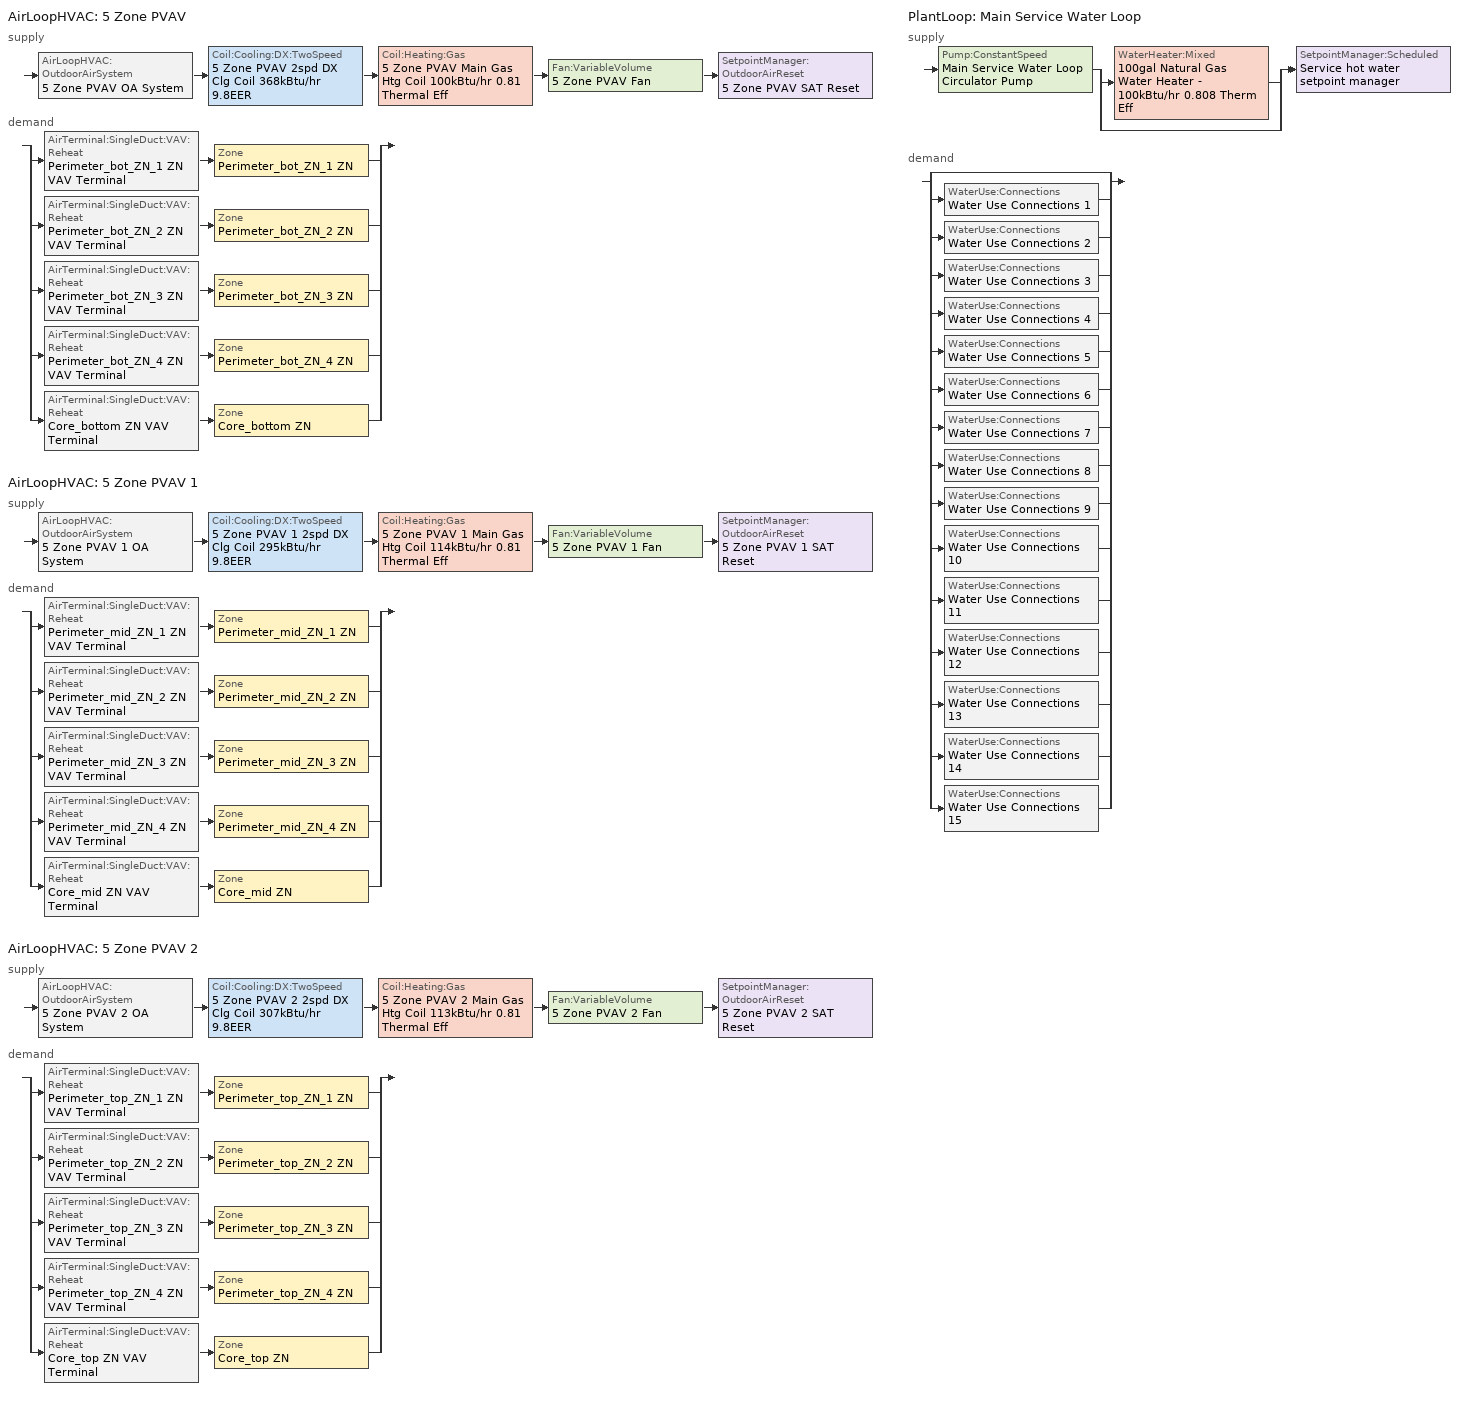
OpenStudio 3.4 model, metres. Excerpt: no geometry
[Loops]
AirLoopHVAC '5 Zone PVAV'
 supply: AirLoopHVAC:OutdoorAirSystem '5 Zone PVAV OA System' > Coil:Cooling:DX:TwoSpeed '5 Zone PVAV 2spd DX Clg Coil 368kBtu/hr 9.8EER' > Coil:Heating:Gas '5 Zone PVAV Main Gas Htg Coil 100kBtu/hr 0.81 Thermal Eff' > Fan:VariableVolume '5 Zone PVAV Fan' > SetpointManager:OutdoorAirReset '5 Zone PVAV SAT Reset'
 demand: split
  | AirTerminal:SingleDuct:VAV:Reheat 'Perimeter_bot_ZN_1 ZN VAV Terminal' > Zone 'Perimeter_bot_ZN_1 ZN'
  | AirTerminal:SingleDuct:VAV:Reheat 'Perimeter_bot_ZN_2 ZN VAV Terminal' > Zone 'Perimeter_bot_ZN_2 ZN'
  | AirTerminal:SingleDuct:VAV:Reheat 'Perimeter_bot_ZN_3 ZN VAV Terminal' > Zone 'Perimeter_bot_ZN_3 ZN'
  | AirTerminal:SingleDuct:VAV:Reheat 'Perimeter_bot_ZN_4 ZN VAV Terminal' > Zone 'Perimeter_bot_ZN_4 ZN'
  | AirTerminal:SingleDuct:VAV:Reheat 'Core_bottom ZN VAV Terminal' > Zone 'Core_bottom ZN'
AirLoopHVAC '5 Zone PVAV 1'
 supply: AirLoopHVAC:OutdoorAirSystem '5 Zone PVAV 1 OA System' > Coil:Cooling:DX:TwoSpeed '5 Zone PVAV 1 2spd DX Clg Coil 295kBtu/hr 9.8EER' > Coil:Heating:Gas '5 Zone PVAV 1 Main Gas Htg Coil 114kBtu/hr 0.81 Thermal Eff' > Fan:VariableVolume '5 Zone PVAV 1 Fan' > SetpointManager:OutdoorAirReset '5 Zone PVAV 1 SAT Reset'
 demand: split
  | AirTerminal:SingleDuct:VAV:Reheat 'Perimeter_mid_ZN_1 ZN VAV Terminal' > Zone 'Perimeter_mid_ZN_1 ZN'
  | AirTerminal:SingleDuct:VAV:Reheat 'Perimeter_mid_ZN_2 ZN VAV Terminal' > Zone 'Perimeter_mid_ZN_2 ZN'
  | AirTerminal:SingleDuct:VAV:Reheat 'Perimeter_mid_ZN_3 ZN VAV Terminal' > Zone 'Perimeter_mid_ZN_3 ZN'
  | AirTerminal:SingleDuct:VAV:Reheat 'Perimeter_mid_ZN_4 ZN VAV Terminal' > Zone 'Perimeter_mid_ZN_4 ZN'
  | AirTerminal:SingleDuct:VAV:Reheat 'Core_mid ZN VAV Terminal' > Zone 'Core_mid ZN'
AirLoopHVAC '5 Zone PVAV 2'
 supply: AirLoopHVAC:OutdoorAirSystem '5 Zone PVAV 2 OA System' > Coil:Cooling:DX:TwoSpeed '5 Zone PVAV 2 2spd DX Clg Coil 307kBtu/hr 9.8EER' > Coil:Heating:Gas '5 Zone PVAV 2 Main Gas Htg Coil 113kBtu/hr 0.81 Thermal Eff' > Fan:VariableVolume '5 Zone PVAV 2 Fan' > SetpointManager:OutdoorAirReset '5 Zone PVAV 2 SAT Reset'
 demand: split
  | AirTerminal:SingleDuct:VAV:Reheat 'Perimeter_top_ZN_1 ZN VAV Terminal' > Zone 'Perimeter_top_ZN_1 ZN'
  | AirTerminal:SingleDuct:VAV:Reheat 'Perimeter_top_ZN_2 ZN VAV Terminal' > Zone 'Perimeter_top_ZN_2 ZN'
  | AirTerminal:SingleDuct:VAV:Reheat 'Perimeter_top_ZN_3 ZN VAV Terminal' > Zone 'Perimeter_top_ZN_3 ZN'
  | AirTerminal:SingleDuct:VAV:Reheat 'Perimeter_top_ZN_4 ZN VAV Terminal' > Zone 'Perimeter_top_ZN_4 ZN'
  | AirTerminal:SingleDuct:VAV:Reheat 'Core_top ZN VAV Terminal' > Zone 'Core_top ZN'
PlantLoop 'Main Service Water Loop'
 supply: Pump:ConstantSpeed 'Main Service Water Loop Circulator Pump' > split
  | WaterHeater:Mixed '100gal Natural Gas Water Heater - 100kBtu/hr 0.808 Therm Eff'
  | bypass
  join > SetpointManager:Scheduled 'Service hot water setpoint manager'
 demand: split
  | bypass
  | WaterUse:Connections 'Water Use Connections 1'
  | WaterUse:Connections 'Water Use Connections 2'
  | WaterUse:Connections 'Water Use Connections 3'
  | WaterUse:Connections 'Water Use Connections 4'
  | WaterUse:Connections 'Water Use Connections 5'
  | WaterUse:Connections 'Water Use Connections 6'
  | WaterUse:Connections 'Water Use Connections 7'
  | WaterUse:Connections 'Water Use Connections 8'
  | WaterUse:Connections 'Water Use Connections 9'
  | WaterUse:Connections 'Water Use Connections 10'
  | WaterUse:Connections 'Water Use Connections 11'
  | WaterUse:Connections 'Water Use Connections 12'
  | WaterUse:Connections 'Water Use Connections 13'
  | WaterUse:Connections 'Water Use Connections 14'
  | WaterUse:Connections 'Water Use Connections 15'
[SpaceType]
Office WholeBuilding - Md Office: Default Schedule Set=Office WholeBuilding - Md Office Schedule Set; Design Specification Outdoor Air Object=Office WholeBuilding - Md Office Ventilation; Standards Building Type=Office; Standards Space Type=Office
[People:Definition]
Office WholeBuilding - Md Office People Definition: Number of People Calculation Method=People/Area; People per Space Floor Area {person/m2}=0.0538196; Fraction Radiant=0.3
[People]
Office WholeBuilding - Md Office People: People Definition=Office WholeBuilding - Md Office People Definition; Space or SpaceType=Office WholeBuilding - Md Office; Work Efficiency Schedule=Work Efficiency Schedule; Clothing Insulation Schedule=Clothing Schedule; Air Velocity Schedule=Air Velocity Schedule; Multiplier=1
[Lights:Definition]
Office WholeBuilding - Md Office Lights Definition: Design Level Calculation Method=Watts/Area; Watts per Space Floor Area {W/m2}=6.8889; Fraction Radiant=0.7; Fraction Visible=0.2; Return Air Fraction=0
[Lights]
Office WholeBuilding - Md Office Lights: Lights Definition=Office WholeBuilding - Md Office Lights Definition; Space or SpaceType=Office WholeBuilding - Md Office; Fraction Replaceable=1
[ElectricEquipment:Definition]
Office WholeBuilding - Md Office Elec Equip Definition: Design Level Calculation Method=Watts/Area; Watts per Space Floor Area {W/m2}=8.07293; Fraction Latent=0; Fraction Radiant=0.5; Fraction Lost=0
[ElectricEquipment]
Office WholeBuilding - Md Office Elec Equip: Electric Equipment Definition=Office WholeBuilding - Md Office Elec Equip Definition; Space or SpaceType=Office WholeBuilding - Md Office
[DesignSpecification:OutdoorAir]
Office WholeBuilding - Md Office Ventilation: Outdoor Air Method=Sum; Outdoor Air Flow per Floor Area {m3/s-m2}=0.0004318
[DefaultScheduleSet]
Office WholeBuilding - Md Office Schedule Set: Number of People Schedule=OfficeMedium BLDG_OCC_SCH; People Activity Level Schedule=OfficeMedium ACTIVITY_SCH; Lighting Schedule=OfficeMedium BLDG_LIGHT_SCH_2013; Electric Equipment Schedule=OfficeMedium BLDG_EQUIP_SCH_2013; Infiltration Schedule=OfficeMedium INFIL_SCH_PNNL
[Sizing:Zone] Zone Cooling Design Supply Air Temperature Input Method=SupplyAirTemperature; Zone Cooling Design Supply Air Temperature {C}=12.7778; Zone Cooling Design Supply Air Temperature Difference {deltaC}=11.11; Zone Heating Design Supply Air Temperature Input Method=SupplyAirTemperature; Zone Heating Design Supply Air Temperature {C}=50; Zone Heating Design Supply Air Temperature Difference {deltaC}=11.11; Zone Cooling Design Supply Air Humidity Ratio {kg-H2O/kg-air}=0.0085; Zone Heating Design Supply Air Humidity Ratio {kg-H2O/kg-air}=0.008; Cooling Design Air Flow Method=DesignDay; Heating Design Air Flow Method=DesignDay; Account for Dedicated Outdoor Air System=No; Dedicated Outdoor Air System Control Strategy=NeutralSupplyAir; Dedicated Outdoor Air Low Setpoint Temperature for Design {C}=autosize; Dedicated Outdoor Air High Setpoint Temperature for Design {C}=autosize; Design Minimum Zone Ventilation Efficiency=0.6
Core_bottom ZN; Core_mid ZN; Core_top ZN; Perimeter_bot_ZN_1 ZN; Perimeter_bot_ZN_2 ZN; Perimeter_bot_ZN_3 ZN; Perimeter_bot_ZN_4 ZN; Perimeter_mid_ZN_1 ZN; Perimeter_mid_ZN_2 ZN; Perimeter_mid_ZN_3 ZN; Perimeter_mid_ZN_4 ZN; Perimeter_top_ZN_1 ZN; Perimeter_top_ZN_2 ZN; Perimeter_top_ZN_3 ZN; Perimeter_top_ZN_4 ZN
[Zone equipment]
Core_bottom ZN: Core_bottom ZN VAV Terminal
Core_mid ZN: Core_mid ZN VAV Terminal
Core_top ZN: Core_top ZN VAV Terminal
Perimeter_bot_ZN_1 ZN: Perimeter_bot_ZN_1 ZN VAV Terminal
Perimeter_bot_ZN_2 ZN: Perimeter_bot_ZN_2 ZN VAV Terminal
Perimeter_bot_ZN_3 ZN: Perimeter_bot_ZN_3 ZN VAV Terminal
Perimeter_bot_ZN_4 ZN: Perimeter_bot_ZN_4 ZN VAV Terminal
Perimeter_mid_ZN_1 ZN: Perimeter_mid_ZN_1 ZN VAV Terminal
Perimeter_mid_ZN_2 ZN: Perimeter_mid_ZN_2 ZN VAV Terminal
Perimeter_mid_ZN_3 ZN: Perimeter_mid_ZN_3 ZN VAV Terminal
Perimeter_mid_ZN_4 ZN: Perimeter_mid_ZN_4 ZN VAV Terminal
Perimeter_top_ZN_1 ZN: Perimeter_top_ZN_1 ZN VAV Terminal
Perimeter_top_ZN_2 ZN: Perimeter_top_ZN_2 ZN VAV Terminal
Perimeter_top_ZN_3 ZN: Perimeter_top_ZN_3 ZN VAV Terminal
Perimeter_top_ZN_4 ZN: Perimeter_top_ZN_4 ZN VAV Terminal
[AirLoopHVAC] Availability Schedule=OfficeMedium HVACOperationSchd; Design Supply Air Flow Rate {m3/s}=autosize; Design Return Air Flow Fraction of Supply Air Flow=1
5 Zone PVAV; 5 Zone PVAV 1; 5 Zone PVAV 2
[Sizing:System] Type of Load to Size On=Sensible; Design Outdoor Air Flow Rate {m3/s}=Autosize; Central Heating Maximum System Air Flow Ratio=0.3; Preheat Design Temperature {C}=7.22222; Preheat Design Humidity Ratio {kg-H2O/kg-Air}=0.008; Precool Design Temperature {C}=12.7778; Precool Design Humidity Ratio {kg-H2O/kg-Air}=0.008; Central Cooling Design Supply Air Temperature {C}=12.7778; Central Heating Design Supply Air Temperature {C}=12.7778; Sizing Option=Coincident; 100% Outdoor Air in Cooling=No; 100% Outdoor Air in Heating=No; Central Cooling Design Supply Air Humidity Ratio {kg-H2O/kg-Air}=0.0085; Central Heating Design Supply Air Humidity Ratio {kg-H2O/kg-Air}=0.008; Cooling Design Air Flow Method=DesignDay; Heating Design Air Flow Method=DesignDay; System Outdoor Air Method=ZoneSum; Zone Maximum Outdoor Air Fraction=1; Cooling Supply Air Flow Rate Per Floor Area {m3/s-m2}=0.00996765; Cooling Fraction of Autosized Cooling Supply Air Flow Rate=1; Cooling Supply Air Flow Rate Per Unit Cooling Capacity {m3/s-W}=3.94755e-05; Heating Supply Air Flow Rate Per Floor Area {m3/s-m2}=0.00996765; Heating Fraction of Autosized Heating Supply Air Flow Rate=1; Heating Fraction of Autosized Cooling Supply Air Flow Rate=1; Heating Supply Air Flow Rate Per Unit Heating Capacity {m3/s-W}=3.15882e-05; Cooling Design Capacity Method=CoolingDesignCapacity; Cooling Design Capacity {W}=autosize; Cooling Design Capacity Per Floor Area {W/m2}=234.7; Fraction of Autosized Cooling Design Capacity=1; Heating Design Capacity Method=HeatingDesignCapacity; Heating Design Capacity {W}=autosize; Heating Design Capacity Per Floor Area {W/m2}=157; Fraction of Autosized Heating Design Capacity=1; Central Cooling Capacity Control Method=OnOff; Occupant Diversity=autosize
5 Zone PVAV; 5 Zone PVAV 1; 5 Zone PVAV 2
[Fan:VariableVolume] Availability Schedule=Always On Discrete; Pressure Rise {Pa}=1389.92; Maximum Flow Rate {m3/s}=Autosize; Fan Power Minimum Flow Rate Input Method=Fraction; Fan Power Minimum Flow Fraction=0.25; Fan Power Minimum Air Flow Rate {m3/s}=0; Motor In Airstream Fraction=1; Fan Power Coefficient 1=0.04076; Fan Power Coefficient 2=0.0881; Fan Power Coefficient 3=-0.0729; Fan Power Coefficient 4=0.9437; Fan Power Coefficient 5=0
Name | Fan Total Efficiency | Motor Efficiency
5 Zone PVAV Fan | 0.6045 | 0.93
5 Zone PVAV 1 Fan; 5 Zone PVAV 2 Fan | 0.6006 | 0.924
[Coil:Heating:Gas] Availability Schedule=Always On Discrete; Gas Burner Efficiency=0.81; Nominal Capacity {W}=AutoSize; Parasitic Electric Load {W}=0; Parasitic Gas Load {W}=0
5 Zone PVAV Main Gas Htg Coil 100kBtu/hr 0.81 Thermal Eff; 5 Zone PVAV 1 Main Gas Htg Coil 114kBtu/hr 0.81 Thermal Eff; 5 Zone PVAV 2 Main Gas Htg Coil 113kBtu/hr 0.81 Thermal Eff
[Coil:Cooling:DX:TwoSpeed] Availability Schedule=Always On Discrete; Rated High Speed Total Cooling Capacity {W}=Autosize; Rated High Speed Sensible Heat Ratio=Autosize; Rated High Speed COP {W/W}=3.39929; Rated High Speed Air Flow Rate {m3/s}=Autosize; Unit Internal Static Air Pressure {Pa}=773.3; Total Cooling Capacity Function of Temperature Curve=PSZ-AC_Unitary_PackagecoolCapFT; Total Cooling Capacity Function of Flow Fraction Curve=PSZ-AC_Unitary_PackagecoolFFF; Energy Input Ratio Function of Temperature Curve=PSZ-AC DX Unitary Package EIRFT; Energy Input Ratio Function of Flow Fraction Curve=PSZ-AC_Unitary_PackagecoolEIRFFF; Part Load Fraction Correlation Curve=PSZ-AC_Unitary_PackagecoolPLR; Rated Low Speed Total Cooling Capacity {W}=Autosize; Rated Low Speed Sensible Heat Ratio=0.69; Rated Low Speed COP {W/W}=3.39929; Low Speed Total Cooling Capacity Function of Temperature Curve=PSZ-AC_Unitary_PackagecoolCapFT; Low Speed Energy Input Ratio Function of Temperature Curve=PSZ-AC DX Unitary Package EIRFT; Condenser Type=AirCooled; Minimum Outdoor Dry-Bulb Temperature for Compressor Operation {C}=-25; High Speed Evaporative Condenser Effectiveness=0; High Speed Evaporative Condenser Air Flow Rate {m3/s}=Autosize; High Speed Evaporative Condenser Pump Rated Power Consumption {W}=Autosize; Low Speed Evaporative Condenser Effectiveness=0; Low Speed Evaporative Condenser Air Flow Rate {m3/s}=Autosize; Low Speed Evaporative Condenser Pump Rated Power Consumption {W}=Autosize; Basin Heater Capacity {W/K}=10; Basin Heater Setpoint Temperature {C}=2
5 Zone PVAV 2spd DX Clg Coil 368kBtu/hr 9.8EER; 5 Zone PVAV 1 2spd DX Clg Coil 295kBtu/hr 9.8EER; 5 Zone PVAV 2 2spd DX Clg Coil 307kBtu/hr 9.8EER
[Controller:OutdoorAir] Minimum Outdoor Air Flow Rate {m3/s}=Autosize; Maximum Outdoor Air Flow Rate {m3/s}=Autosize; Economizer Control Type=DifferentialEnthalpy; Economizer Control Action Type=ModulateFlow; Lockout Type=LockoutWithHeating; Minimum Limit Type=FixedMinimum; Minimum Outdoor Air Schedule=OfficeMedium MinOA_MotorizedDamper_Sched; High Humidity Control=No; Heat Recovery Bypass Control Type=BypassWhenWithinEconomizerLimits
Name | Maximum Fraction of Outdoor Air Schedule | Controller Mechanical Ventilation
Controller Outdoor Air 1 | 5 Zone PVAV_MAX_OA_FRAC | 5 Zone PVAV Ventilation Controller
Controller Outdoor Air 2 | 5 Zone PVAV 1_MAX_OA_FRAC | 5 Zone PVAV 1 Ventilation Controller
Controller Outdoor Air 3 | 5 Zone PVAV 2_MAX_OA_FRAC | 5 Zone PVAV 2 Ventilation Controller
[Controller:MechanicalVentilation] Availability Schedule=OfficeMedium MinOA_MotorizedDamper_Sched; System Outdoor Air Method=Standard62.1VentilationRateProcedureWithLimit
5 Zone PVAV Ventilation Controller; 5 Zone PVAV 1 Ventilation Controller; 5 Zone PVAV 2 Ventilation Controller
[AirLoopHVAC:OutdoorAirSystem]
Name | Controller
5 Zone PVAV OA System | Controller Outdoor Air 1
5 Zone PVAV 1 OA System | Controller Outdoor Air 2
5 Zone PVAV 2 OA System | Controller Outdoor Air 3
[Coil:Heating:Electric] Availability Schedule=Always On Discrete; Efficiency=1
Perimeter_bot_ZN_1 ZN Electric Reheat Coil; Perimeter_bot_ZN_2 ZN Electric Reheat Coil; Perimeter_bot_ZN_3 ZN Electric Reheat Coil; Perimeter_bot_ZN_4 ZN Electric Reheat Coil; Core_bottom ZN Electric Reheat Coil; Perimeter_mid_ZN_1 ZN Electric Reheat Coil; Perimeter_mid_ZN_2 ZN Electric Reheat Coil; Perimeter_mid_ZN_3 ZN Electric Reheat Coil; Perimeter_mid_ZN_4 ZN Electric Reheat Coil; Core_mid ZN Electric Reheat Coil; Perimeter_top_ZN_1 ZN Electric Reheat Coil; Perimeter_top_ZN_2 ZN Electric Reheat Coil; Perimeter_top_ZN_3 ZN Electric Reheat Coil; Perimeter_top_ZN_4 ZN Electric Reheat Coil; Core_top ZN Electric Reheat Coil
[AirTerminal:SingleDuct:VAV:Reheat] Availability Schedule=Always On Discrete; Maximum Air Flow Rate {m3/s}=AutoSize; Zone Minimum Air Flow Input Method=Scheduled; Constant Minimum Air Flow Fraction=0; Fixed Minimum Air Flow Rate {m3/s}=0; Maximum Hot Water or Steam Flow Rate {m3/s}=AutoSize; Minimum Hot Water or Steam Flow Rate {m3/s}=0; Convergence Tolerance=0.001; Damper Heating Action=Normal; Maximum Flow per Zone Floor Area During Reheat {m3/s-m2}=AutoSize; Maximum Flow Fraction During Reheat=AutoSize; Maximum Reheat Air Temperature {C}=50; Control For Outdoor Air=No
Name | Minimum Air Flow Fraction Schedule | Reheat Coil
Perimeter_bot_ZN_1 ZN VAV Terminal | Perimeter_bot_ZN_1 ZN VAV Terminal - MDP - adjusted | Perimeter_bot_ZN_1 ZN Electric Reheat Coil
Perimeter_bot_ZN_2 ZN VAV Terminal | Perimeter_bot_ZN_2 ZN VAV Terminal - MDP - adjusted | Perimeter_bot_ZN_2 ZN Electric Reheat Coil
Perimeter_bot_ZN_3 ZN VAV Terminal | Perimeter_bot_ZN_3 ZN VAV Terminal - MDP - adjusted | Perimeter_bot_ZN_3 ZN Electric Reheat Coil
Perimeter_bot_ZN_4 ZN VAV Terminal | Perimeter_bot_ZN_4 ZN VAV Terminal - MDP - adjusted | Perimeter_bot_ZN_4 ZN Electric Reheat Coil
Core_bottom ZN VAV Terminal | Core_bottom ZN VAV Terminal - MDP - adjusted | Core_bottom ZN Electric Reheat Coil
Perimeter_mid_ZN_1 ZN VAV Terminal | Perimeter_mid_ZN_1 ZN VAV Terminal - MDP - adjusted | Perimeter_mid_ZN_1 ZN Electric Reheat Coil
Perimeter_mid_ZN_2 ZN VAV Terminal | Perimeter_mid_ZN_2 ZN VAV Terminal - MDP - adjusted | Perimeter_mid_ZN_2 ZN Electric Reheat Coil
Perimeter_mid_ZN_3 ZN VAV Terminal | Perimeter_mid_ZN_3 ZN VAV Terminal - MDP - adjusted | Perimeter_mid_ZN_3 ZN Electric Reheat Coil
Perimeter_mid_ZN_4 ZN VAV Terminal | Perimeter_mid_ZN_4 ZN VAV Terminal - MDP - adjusted | Perimeter_mid_ZN_4 ZN Electric Reheat Coil
Core_mid ZN VAV Terminal | Core_mid ZN VAV Terminal - MDP - adjusted | Core_mid ZN Electric Reheat Coil
Perimeter_top_ZN_1 ZN VAV Terminal | Perimeter_top_ZN_1 ZN VAV Terminal - MDP - adjusted | Perimeter_top_ZN_1 ZN Electric Reheat Coil
Perimeter_top_ZN_2 ZN VAV Terminal | Perimeter_top_ZN_2 ZN VAV Terminal - MDP - adjusted | Perimeter_top_ZN_2 ZN Electric Reheat Coil
Perimeter_top_ZN_3 ZN VAV Terminal | Perimeter_top_ZN_3 ZN VAV Terminal - MDP - adjusted | Perimeter_top_ZN_3 ZN Electric Reheat Coil
Perimeter_top_ZN_4 ZN VAV Terminal | Perimeter_top_ZN_4 ZN VAV Terminal - MDP - adjusted | Perimeter_top_ZN_4 ZN Electric Reheat Coil
Core_top ZN VAV Terminal | Core_top ZN VAV Terminal - MDP - adjusted | Core_top ZN Electric Reheat Coil
[EnergyManagementSystem:Sensor] Output Variable or Output Meter=Zone Lights Electricity Rate
Name | Output Variable or Output Meter Index Key
Core_bottomZN_LSr | Core_bottom ZN
Core_midZN_LSr | Core_mid ZN
Core_topZN_LSr | Core_top ZN
Perimeter_bot_ZN_1ZN_LSr | Perimeter_bot_ZN_1 ZN
Perimeter_bot_ZN_2ZN_LSr | Perimeter_bot_ZN_2 ZN
Perimeter_bot_ZN_3ZN_LSr | Perimeter_bot_ZN_3 ZN
Perimeter_bot_ZN_4ZN_LSr | Perimeter_bot_ZN_4 ZN
Perimeter_mid_ZN_1ZN_LSr | Perimeter_mid_ZN_1 ZN
Perimeter_mid_ZN_2ZN_LSr | Perimeter_mid_ZN_2 ZN
Perimeter_mid_ZN_3ZN_LSr | Perimeter_mid_ZN_3 ZN
Perimeter_mid_ZN_4ZN_LSr | Perimeter_mid_ZN_4 ZN
Perimeter_top_ZN_1ZN_LSr | Perimeter_top_ZN_1 ZN
Perimeter_top_ZN_2ZN_LSr | Perimeter_top_ZN_2 ZN
Perimeter_top_ZN_3ZN_LSr | Perimeter_top_ZN_3 ZN
Perimeter_top_ZN_4ZN_LSr | Perimeter_top_ZN_4 ZN
[EnergyManagementSystem:Program]
SET_Perimeter_top_ZN_1ZN_Light_EMS_Program: SET Perimeter_top_ZN_1ZN_LSr_IP=0.093*Perimeter_top_ZN_1ZN_LSr/Perimeter_top_ZN_1ZN_Area; IF (Business_Sensor <= 0) && (Perimeter_top_ZN_1ZN_LSr_IP >= 0.02); SET Perimeter_top_ZN_1ZN_Light1_Actuator = 0.02*Perimeter_top_ZN_1ZN_Area/0.09290304; ELSE; SET Perimeter_top_ZN_1ZN_Light1_Actuator = NULL; ENDIF
SET_Perimeter_top_ZN_2ZN_Light_EMS_Program: SET Perimeter_top_ZN_2ZN_LSr_IP=0.093*Perimeter_top_ZN_2ZN_LSr/Perimeter_top_ZN_2ZN_Area; IF (Business_Sensor <= 0) && (Perimeter_top_ZN_2ZN_LSr_IP >= 0.02); SET Perimeter_top_ZN_2ZN_Light1_Actuator = 0.02*Perimeter_top_ZN_2ZN_Area/0.09290304; ELSE; SET Perimeter_top_ZN_2ZN_Light1_Actuator = NULL; ENDIF
SET_Perimeter_top_ZN_3ZN_Light_EMS_Program: SET Perimeter_top_ZN_3ZN_LSr_IP=0.093*Perimeter_top_ZN_3ZN_LSr/Perimeter_top_ZN_3ZN_Area; IF (Business_Sensor <= 0) && (Perimeter_top_ZN_3ZN_LSr_IP >= 0.02); SET Perimeter_top_ZN_3ZN_Light1_Actuator = 0.02*Perimeter_top_ZN_3ZN_Area/0.09290304; ELSE; SET Perimeter_top_ZN_3ZN_Light1_Actuator = NULL; ENDIF
SET_Perimeter_top_ZN_4ZN_Light_EMS_Program: SET Perimeter_top_ZN_4ZN_LSr_IP=0.093*Perimeter_top_ZN_4ZN_LSr/Perimeter_top_ZN_4ZN_Area; IF (Business_Sensor <= 0) && (Perimeter_top_ZN_4ZN_LSr_IP >= 0.02); SET Perimeter_top_ZN_4ZN_Light1_Actuator = 0.02*Perimeter_top_ZN_4ZN_Area/0.09290304; ELSE; SET Perimeter_top_ZN_4ZN_Light1_Actuator = NULL; ENDIF
SYS5ZonePVAVOptimumStartProg0: IF DaylightSavings==0 && DayOfWeek>1 && Hour==5 && OAT<23.9 && OAT>1.7; SET SYS5ZonePVAVClgSch0 = 29.4; SET SYS5ZonePVAVHtgSch0 = 15.6; ELSEIF DaylightSavings==0 && DayOfWeek==1 && Hour==7 && OAT<23.9 && OAT>1.7; SET SYS5ZonePVAVClgSch0 = 29.4; SET SYS5ZonePVAVHtgSch0 = 15.6; ELSEIF DaylightSavings==1 && DayOfWeek>1 && Hour==4 && OAT<23.9 && OAT>1.7; SET SYS5ZonePVAVClgSch0 = 29.4; SET SYS5ZonePVAVHtgSch0 = 15.6; ELSEIF DaylightSavings==1 && DayOfWeek==1 && Hour==6 && OAT<23.9 && OAT>1.7; SET SYS5ZonePVAVClgSch0 = 29.4; SET SYS5ZonePVAVHtgSch0 = 15.6; ELSE; SET SYS5ZonePVAVClgSch0 = NULL; SET SYS5ZonePVAVHtgSch0 = NULL; ENDIF
[EnergyManagementSystem:ProgramCallingManager]
Transformer_Load_Prog_Manager: AfterPredictorAfterHVACManagers; Transformer_Load_Prog
SET_Core_bottom ZN_Light_EMS_Program_Manager: AfterPredictorAfterHVACManagers; SET_Core_bottomZN_Light_EMS_Program
SET_Core_mid ZN_Light_EMS_Program_Manager: AfterPredictorAfterHVACManagers; SET_Core_midZN_Light_EMS_Program
SET_Core_top ZN_Light_EMS_Program_Manager: AfterPredictorAfterHVACManagers; SET_Core_topZN_Light_EMS_Program
SET_Perimeter_bot_ZN_1 ZN_Light_EMS_Program_Manager: AfterPredictorAfterHVACManagers; SET_Perimeter_bot_ZN_1ZN_Light_EMS_Program
SET_Perimeter_bot_ZN_2 ZN_Light_EMS_Program_Manager: AfterPredictorAfterHVACManagers; SET_Perimeter_bot_ZN_2ZN_Light_EMS_Program
SET_Perimeter_bot_ZN_3 ZN_Light_EMS_Program_Manager: AfterPredictorAfterHVACManagers; SET_Perimeter_bot_ZN_3ZN_Light_EMS_Program
SET_Perimeter_bot_ZN_4 ZN_Light_EMS_Program_Manager: AfterPredictorAfterHVACManagers; SET_Perimeter_bot_ZN_4ZN_Light_EMS_Program
SET_Perimeter_mid_ZN_1 ZN_Light_EMS_Program_Manager: AfterPredictorAfterHVACManagers; SET_Perimeter_mid_ZN_1ZN_Light_EMS_Program
SET_Perimeter_mid_ZN_2 ZN_Light_EMS_Program_Manager: AfterPredictorAfterHVACManagers; SET_Perimeter_mid_ZN_2ZN_Light_EMS_Program
SET_Perimeter_mid_ZN_3 ZN_Light_EMS_Program_Manager: AfterPredictorAfterHVACManagers; SET_Perimeter_mid_ZN_3ZN_Light_EMS_Program
SET_Perimeter_mid_ZN_4 ZN_Light_EMS_Program_Manager: AfterPredictorAfterHVACManagers; SET_Perimeter_mid_ZN_4ZN_Light_EMS_Program
SET_Perimeter_top_ZN_1 ZN_Light_EMS_Program_Manager: AfterPredictorAfterHVACManagers; SET_Perimeter_top_ZN_1ZN_Light_EMS_Program
SET_Perimeter_top_ZN_2 ZN_Light_EMS_Program_Manager: AfterPredictorAfterHVACManagers; SET_Perimeter_top_ZN_2ZN_Light_EMS_Program
SET_Perimeter_top_ZN_3 ZN_Light_EMS_Program_Manager: AfterPredictorAfterHVACManagers; SET_Perimeter_top_ZN_3ZN_Light_EMS_Program
SET_Perimeter_top_ZN_4 ZN_Light_EMS_Program_Manager: AfterPredictorAfterHVACManagers; SET_Perimeter_top_ZN_4ZN_Light_EMS_Program
SYS5ZonePVAVOptimumStartCallingManager0: BeginTimestepBeforePredictor; SYS5ZonePVAVOptimumStartProg0
[EnergyManagementSystem:OutputVariable]
Wired_LTG: EMS Variable=Wired_LTG; Type of Data in Variable=Summed; Update Frequency=ZoneTimeStep; Units=J
[PlantLoop]
Main Service Water Loop: Glycol Concentration=0; Maximum Loop Temperature {C}=60; Minimum Loop Temperature {C}=10; Plant Loop Volume {m3}=Autocalculate; Load Distribution Scheme=Optimal
[Sizing:Plant]
Main Service Water Loop: Loop Type=Heating; Design Loop Exit Temperature {C}=60; Loop Design Temperature Difference {deltaC}=5; Sizing Option=NonCoincident; Zone Timesteps in Averaging Window=1; Coincident Sizing Factor Mode=None
[SetpointManager:Scheduled]
Service hot water setpoint manager: Control Variable=Temperature; Schedule=Service Water Loop Temp - 140F; Setpoint Node or NodeList=Main Service Water Loop Supply Outlet Node
[Pump:ConstantSpeed]
Main Service Water Loop Circulator Pump: Rated Flow Rate {m3/s}=autosize; Rated Pump Head {Pa}=29891; Rated Power Consumption {W}=autosize; Motor Efficiency=0.7; Fraction of Motor Inefficiencies to Fluid Stream=0; Pump Control Type=Intermittent; Design Power Sizing Method=PowerPerFlowPerPressure; Design Electric Power per Unit Flow Rate {W/(m3/s)}=348701.1; Design Shaft Power per Unit Flow Rate per Unit Head {W-s/m3-Pa}=1.28205
[WaterHeater:Mixed]
100gal Natural Gas Water Heater - 100kBtu/hr 0.808 Therm Eff: Tank Volume {m3}=0.378541; Setpoint Temperature Schedule=Service Water Loop Temp - 140F; Deadband Temperature Difference {deltaC}=2; Maximum Temperature Limit {C}=60; Heater Control Type=Cycle; Heater Maximum Capacity {W}=29307.1; Heater Fuel Type=NaturalGas; Heater Thermal Efficiency=0.808453; Off Cycle Parasitic Fuel Consumption Rate {W}=1886.44; Off Cycle Parasitic Fuel Type=NaturalGas; Off Cycle Parasitic Heat Fraction to Tank=0; On Cycle Parasitic Fuel Consumption Rate {W}=1886.44; On Cycle Parasitic Fuel Type=NaturalGas; On Cycle Parasitic Heat Fraction to Tank=0; Ambient Temperature Indicator=ThermalZone; Ambient Temperature Thermal Zone=Core_bottom ZN; Off Cycle Loss Coefficient to Ambient Temperature {W/K}=7.96239; On Cycle Loss Coefficient to Ambient Temperature {W/K}=7.96239; Use Side Effectiveness=1; Source Side Effectiveness=1; Use Side Design Flow Rate {m3/s}=autosize; Source Side Design Flow Rate {m3/s}=autosize; Indirect Water Heating Recovery Time {hr}=1.5; Source Side Flow Control Mode=IndirectHeatPrimarySetpoint
[WaterHeater:Sizing]
100gal Natural Gas Water Heater - 100kBtu/hr 0.808 Therm Eff: Design Mode=PeakDraw; Time Storage Can Meet Peak Draw {hr}=0.538503; Time for Tank Recovery {hr}=0; Nominal Tank Volume for Autosizing Plant Connections {m3}=1
[WaterUse:Connections] Drain Water Heat Exchanger Type=None; Drain Water Heat Exchanger Destination=Plant
Name | Water Use Equipment Name 1
Water Use Connections 1 | Core_bottom Service Water Use 0.17gpm
Water Use Connections 2 | Core_mid Service Water Use 0.17gpm
Water Use Connections 3 | Core_top Service Water Use 0.17gpm
Water Use Connections 4 | Perimeter_bot_ZN_1 Service Water Use 0.04gpm
Water Use Connections 5 | Perimeter_bot_ZN_2 Service Water Use 0.02gpm
Water Use Connections 6 | Perimeter_bot_ZN_3 Service Water Use 0.04gpm
Water Use Connections 7 | Perimeter_bot_ZN_4 Service Water Use 0.02gpm
Water Use Connections 8 | Perimeter_mid_ZN_1 Service Water Use 0.04gpm
Water Use Connections 9 | Perimeter_mid_ZN_2 Service Water Use 0.02gpm
Water Use Connections 10 | Perimeter_mid_ZN_3 Service Water Use 0.04gpm
Water Use Connections 11 | Perimeter_mid_ZN_4 Service Water Use 0.02gpm
Water Use Connections 12 | Perimeter_top_ZN_1 Service Water Use 0.04gpm
Water Use Connections 13 | Perimeter_top_ZN_2 Service Water Use 0.02gpm
Water Use Connections 14 | Perimeter_top_ZN_3 Service Water Use 0.04gpm
Water Use Connections 15 | Perimeter_top_ZN_4 Service Water Use 0.02gpm
[WaterUse:Equipment:Definition] Target Temperature Schedule=Mixed Water At Faucet Temp - 140F; Sensible Fraction Schedule=Fraction Sensible - 0.2; Latent Fraction Schedule=Fraction Latent - 0.05
Name | Peak Flow Rate {m3/s}
Core_bottom Service Water Use Def 0.17gpm; Core_mid Service Water Use Def 0.17gpm; Core_top Service Water Use Def 0.17gpm | 1.05864e-05
Perimeter_bot_ZN_1 Service Water Use Def 0.04gpm; Perimeter_bot_ZN_3 Service Water Use Def 0.04gpm; Perimeter_mid_ZN_1 Service Water Use Def 0.04gpm; Perimeter_mid_ZN_3 Service Water Use Def 0.04gpm; Perimeter_top_ZN_1 Service Water Use Def 0.04gpm; Perimeter_top_ZN_3 Service Water Use Def 0.04gpm | 2.23171e-06
Perimeter_bot_ZN_2 Service Water Use Def 0.02gpm; Perimeter_mid_ZN_2 Service Water Use Def 0.02gpm; Perimeter_top_ZN_2 Service Water Use Def 0.02gpm | 1.41286e-06
Perimeter_bot_ZN_4 Service Water Use Def 0.02gpm; Perimeter_mid_ZN_4 Service Water Use Def 0.02gpm; Perimeter_top_ZN_4 Service Water Use Def 0.02gpm | 1.41277e-06
[WaterUse:Equipment] Flow Rate Fraction Schedule=OfficeMedium BLDG_SWH_SCH
Name | Water Use Equipment Definition
Core_bottom Service Water Use 0.17gpm | Core_bottom Service Water Use Def 0.17gpm
Core_mid Service Water Use 0.17gpm | Core_mid Service Water Use Def 0.17gpm
Core_top Service Water Use 0.17gpm | Core_top Service Water Use Def 0.17gpm
Perimeter_bot_ZN_1 Service Water Use 0.04gpm | Perimeter_bot_ZN_1 Service Water Use Def 0.04gpm
Perimeter_bot_ZN_2 Service Water Use 0.02gpm | Perimeter_bot_ZN_2 Service Water Use Def 0.02gpm
Perimeter_bot_ZN_3 Service Water Use 0.04gpm | Perimeter_bot_ZN_3 Service Water Use Def 0.04gpm
Perimeter_bot_ZN_4 Service Water Use 0.02gpm | Perimeter_bot_ZN_4 Service Water Use Def 0.02gpm
Perimeter_mid_ZN_1 Service Water Use 0.04gpm | Perimeter_mid_ZN_1 Service Water Use Def 0.04gpm
Perimeter_mid_ZN_2 Service Water Use 0.02gpm | Perimeter_mid_ZN_2 Service Water Use Def 0.02gpm
Perimeter_mid_ZN_3 Service Water Use 0.04gpm | Perimeter_mid_ZN_3 Service Water Use Def 0.04gpm
Perimeter_mid_ZN_4 Service Water Use 0.02gpm | Perimeter_mid_ZN_4 Service Water Use Def 0.02gpm
Perimeter_top_ZN_1 Service Water Use 0.04gpm | Perimeter_top_ZN_1 Service Water Use Def 0.04gpm
Perimeter_top_ZN_2 Service Water Use 0.02gpm | Perimeter_top_ZN_2 Service Water Use Def 0.02gpm
Perimeter_top_ZN_3 Service Water Use 0.04gpm | Perimeter_top_ZN_3 Service Water Use Def 0.04gpm
Perimeter_top_ZN_4 Service Water Use 0.02gpm | Perimeter_top_ZN_4 Service Water Use Def 0.02gpm
[EnergyManagementSystem:InternalVariable] Internal Data Type=Zone Floor Area
Name | Internal Data Index Key
Core_bottomZN_Area | Core_bottom ZN
Core_midZN_Area | Core_mid ZN
Core_topZN_Area | Core_top ZN
Perimeter_bot_ZN_1ZN_Area | Perimeter_bot_ZN_1 ZN
Perimeter_bot_ZN_2ZN_Area | Perimeter_bot_ZN_2 ZN
Perimeter_bot_ZN_3ZN_Area | Perimeter_bot_ZN_3 ZN
Perimeter_bot_ZN_4ZN_Area | Perimeter_bot_ZN_4 ZN
Perimeter_mid_ZN_1ZN_Area | Perimeter_mid_ZN_1 ZN
Perimeter_mid_ZN_2ZN_Area | Perimeter_mid_ZN_2 ZN
Perimeter_mid_ZN_3ZN_Area | Perimeter_mid_ZN_3 ZN
Perimeter_mid_ZN_4ZN_Area | Perimeter_mid_ZN_4 ZN
Perimeter_top_ZN_1ZN_Area | Perimeter_top_ZN_1 ZN
Perimeter_top_ZN_2ZN_Area | Perimeter_top_ZN_2 ZN
Perimeter_top_ZN_3ZN_Area | Perimeter_top_ZN_3 ZN
Perimeter_top_ZN_4ZN_Area | Perimeter_top_ZN_4 ZN
[EnergyManagementSystem:Actuator]
Name | Actuated Component | Actuated Component Type | Actuated Component Control Type
Core_bottomZN_Light1_Actuator; Core_midZN_Light1_Actuator; Core_topZN_Light1_Actuator; Perimeter_bot_ZN_1ZN_Light1_Actuator; Perimeter_bot_ZN_2ZN_Light1_Actuator; Perimeter_bot_ZN_3ZN_Light1_Actuator; Perimeter_bot_ZN_4ZN_Light1_Actuator; Perimeter_mid_ZN_1ZN_Light1_Actuator; Perimeter_mid_ZN_2ZN_Light1_Actuator; Perimeter_mid_ZN_3ZN_Light1_Actuator; Perimeter_mid_ZN_4ZN_Light1_Actuator; Perimeter_top_ZN_1ZN_Light1_Actuator; Perimeter_top_ZN_2ZN_Light1_Actuator; Perimeter_top_ZN_3ZN_Light1_Actuator; Perimeter_top_ZN_4ZN_Light1_Actuator | Office WholeBuilding - Md Office Lights | Lights | Electricity Rate
SYS5ZonePVAVHtgSch0 | OfficeMedium HTGSETP_SCH_YES_OPTIMUM - occupant standby mode | Schedule:Year | Schedule Value
SYS5ZonePVAVClgSch0 | OfficeMedium CLGSETP_SCH_YES_OPTIMUM - occupant standby mode | Schedule:Year | Schedule Value
[SetpointManager:OutdoorAirReset] Control Variable=Temperature; Setpoint at Outdoor Low Temperature {C}=15.5556; Outdoor Low Temperature {C}=10; Setpoint at Outdoor High Temperature {C}=12.7778; Outdoor High Temperature {C}=21.1111
Name | Setpoint Node or NodeList
5 Zone PVAV SAT Reset | 5 Zone PVAV Supply Outlet Node
5 Zone PVAV 1 SAT Reset | 5 Zone PVAV 1 Supply Outlet Node
5 Zone PVAV 2 SAT Reset | 5 Zone PVAV 2 Supply Outlet Node
[Schedule:Constant] Value=1
Always On Discrete; 5 Zone PVAV_MAX_OA_FRAC; 5 Zone PVAV 1_MAX_OA_FRAC; 5 Zone PVAV 2_MAX_OA_FRAC
[Schedule:Ruleset]
Name | Default Day Schedule | Summer Design Day Schedule | Winter Design Day Schedule
Clothing Schedule | Clothing Schedule Default Winter Clothes
Air Velocity Schedule | Air Velocity Schedule Default
Work Efficiency Schedule | Work Efficiency Schedule Default
OfficeMedium BLDG_OCC_SCH | OfficeMedium BLDG_OCC_SCH Default | OfficeMedium BLDG_OCC_SCH Summer Design Day | OfficeMedium BLDG_OCC_SCH Winter Design Day
OfficeMedium ACTIVITY_SCH | OfficeMedium ACTIVITY_SCH Default | OfficeMedium ACTIVITY_SCH Summer Design Day | OfficeMedium ACTIVITY_SCH Winter Design Day
OfficeMedium BLDG_LIGHT_SCH_2013 | Schedule Day 5 | OfficeMedium BLDG_LIGHT_SCH_2013 Summer Design Day | OfficeMedium BLDG_LIGHT_SCH_2013 Winter Design Day
OfficeMedium BLDG_EQUIP_SCH_2013 | Schedule Day 8 | OfficeMedium BLDG_EQUIP_SCH_2013 Summer Design Day | OfficeMedium BLDG_EQUIP_SCH_2013 Winter Design Day
OfficeMedium INFIL_SCH_PNNL | OfficeMedium INFIL_SCH_PNNL Default | OfficeMedium INFIL_SCH_PNNL Summer Design Day | OfficeMedium INFIL_SCH_PNNL Winter Design Day
OfficeMedium HTGSETP_SCH_YES_OPTIMUM - occupant standby mode | OfficeMedium HTGSETP_SCH_YES_OPTIMUM Default 1 | OfficeMedium HTGSETP_SCH_YES_OPTIMUM Summer Design Day 1 | OfficeMedium HTGSETP_SCH_YES_OPTIMUM Winter Design Day 1
OfficeMedium CLGSETP_SCH_YES_OPTIMUM - occupant standby mode | OfficeMedium CLGSETP_SCH_YES_OPTIMUM Default 1 | OfficeMedium CLGSETP_SCH_YES_OPTIMUM Summer Design Day 1 | OfficeMedium CLGSETP_SCH_YES_OPTIMUM Winter Design Day 1
OfficeMedium HVACOperationSchd | OfficeMedium HVACOperationSchd Default | OfficeMedium HVACOperationSchd Summer Design Day | OfficeMedium HVACOperationSchd Winter Design Day
OfficeMedium MinOA_MotorizedDamper_Sched | OfficeMedium MinOA_MotorizedDamper_Sched Default | OfficeMedium MinOA_MotorizedDamper_Sched Summer Design Day | OfficeMedium MinOA_MotorizedDamper_Sched Winter Design Day
Service Water Loop Temp - 140F | Service Water Loop Temp - 140F Default
Fraction Sensible - 0.2 | Fraction Sensible - 0.2 Default
Fraction Latent - 0.05 | Fraction Latent - 0.05 Default
Mixed Water At Faucet Temp - 140F | Mixed Water At Faucet Temp - 140F Default
OfficeMedium BLDG_SWH_SCH | OfficeMedium BLDG_SWH_SCH Default | OfficeMedium BLDG_SWH_SCH Summer Design Day | OfficeMedium BLDG_SWH_SCH Winter Design Day
Core_bottom ZN VAV Terminal - MDP - adjusted | Core_bottom ZN VAV Terminal - MDP Default 1
Perimeter_bot_ZN_1 ZN VAV Terminal - MDP - adjusted | Perimeter_bot_ZN_1 ZN VAV Terminal - MDP Default 1
Perimeter_bot_ZN_2 ZN VAV Terminal - MDP - adjusted | Perimeter_bot_ZN_2 ZN VAV Terminal - MDP Default 1
Perimeter_bot_ZN_3 ZN VAV Terminal - MDP - adjusted | Perimeter_bot_ZN_3 ZN VAV Terminal - MDP Default 1
Perimeter_bot_ZN_4 ZN VAV Terminal - MDP - adjusted | Perimeter_bot_ZN_4 ZN VAV Terminal - MDP Default 1
Core_mid ZN VAV Terminal - MDP - adjusted | Core_mid ZN VAV Terminal - MDP Default 1
Perimeter_mid_ZN_1 ZN VAV Terminal - MDP - adjusted | Perimeter_mid_ZN_1 ZN VAV Terminal - MDP Default 1
Perimeter_mid_ZN_2 ZN VAV Terminal - MDP - adjusted | Perimeter_mid_ZN_2 ZN VAV Terminal - MDP Default 1
Perimeter_mid_ZN_3 ZN VAV Terminal - MDP - adjusted | Perimeter_mid_ZN_3 ZN VAV Terminal - MDP Default 1
Perimeter_mid_ZN_4 ZN VAV Terminal - MDP - adjusted | Perimeter_mid_ZN_4 ZN VAV Terminal - MDP Default 1
Core_top ZN VAV Terminal - MDP - adjusted | Core_top ZN VAV Terminal - MDP Default 1
Perimeter_top_ZN_1 ZN VAV Terminal - MDP - adjusted | Perimeter_top_ZN_1 ZN VAV Terminal - MDP Default 1
Perimeter_top_ZN_2 ZN VAV Terminal - MDP - adjusted | Perimeter_top_ZN_2 ZN VAV Terminal - MDP Default 1
Perimeter_top_ZN_3 ZN VAV Terminal - MDP - adjusted | Perimeter_top_ZN_3 ZN VAV Terminal - MDP Default 1
Perimeter_top_ZN_4 ZN VAV Terminal - MDP - adjusted | Perimeter_top_ZN_4 ZN VAV Terminal - MDP Default 1
[Schedule:Day]
Clothing Schedule Default Winter Clothes; OfficeMedium BLDG_LIGHT_SCH_2013 Summer Design Day; OfficeMedium BLDG_EQUIP_SCH_2013 Summer Design Day; OfficeMedium INFIL_SCH_PNNL Default: 24, 0, 1
Clothing Schedule Summer Clothes: 24, 0, 0.5
Air Velocity Schedule Default; Fraction Sensible - 0.2 Default: 24, 0, 0.2
Work Efficiency Schedule Default; OfficeMedium BLDG_OCC_SCH Winter Design Day; Schedule Day 5; OfficeMedium BLDG_LIGHT_SCH_2013 Winter Design Day; Schedule Day 8; OfficeMedium BLDG_EQUIP_SCH_2013 Winter Design Day; OfficeMedium HVACOperationSchd Default; OfficeMedium MinOA_MotorizedDamper_Sched Default: 24, 0, 0
OfficeMedium BLDG_OCC_SCH Default: 6, 0, 0, 18, 0, 0.05, 24, 0, 0
OfficeMedium BLDG_OCC_SCH Sat Day: 6, 0, 0, 8, 0, 0.1, 12, 0, 0.3, 17, 0, 0.1, 19, 0, 0.05, 24, 0, 0
OfficeMedium BLDG_OCC_SCH Summer Design Day: 6, 0, 0, 22, 0, 1, 24, 0, 0.05
OfficeMedium BLDG_OCC_SCH Wkdy Day: 6, 0, 0, 7, 0, 0.1, 8, 0, 0.2, 12, 0, 0.95, 13, 0, 0.5, 17, 0, 0.95, 18, 0, 0.3, 22, 0, 0.1, 24, 0, 0.05
OfficeMedium ACTIVITY_SCH Default; OfficeMedium ACTIVITY_SCH Winter Design Day; OfficeMedium ACTIVITY_SCH Summer Design Day: 24, 0, 120
OfficeMedium BLDG_LIGHT_SCH_2013 Sat Day: 6, 0, 0.05, 8, 0, 0.0862326, 12, 0, 0.258698, 17, 0, 0.129349, 19, 0, 0.0431163, 24, 0, 0.05
OfficeMedium BLDG_LIGHT_SCH_2013 Sun Day: 6, 0, 0.05, 18, 0, 0.0431163, 24, 0, 0.05
OfficeMedium BLDG_LIGHT_SCH_2013 Wkdy Day: 5, 0, 0.05, 6, 0, 0.1, 7, 0, 0.0862326, 8, 0, 0.258698, 17, 0, 0.776093, 18, 0, 0.431163, 20, 0, 0.258698, 22, 0, 0.172465, 23, 0, 0.0862326, 24, 0, 0.0431163
OfficeMedium BLDG_EQUIP_SCH_2013 Sat Day: 6, 0, 0.230755, 8, 0, 0.381235, 12, 0, 0.476543, 17, 0, 0.33358, 19, 0, 0.285926, 24, 0, 0.230755
OfficeMedium BLDG_EQUIP_SCH_2013 Sun Day: 6, 0, 0.230755, 18, 0, 0.288107, 24, 0, 0.230755
OfficeMedium BLDG_EQUIP_SCH_2013 Wkdy Day: 6, 0, 0.307674, 8, 0, 0.381235, 12, 0, 0.857778, 13, 0, 0.76247, 17, 0, 0.857778, 18, 0, 0.476543, 24, 0, 0.381235
OfficeMedium INFIL_SCH_PNNL Summer Design Day; OfficeMedium INFIL_SCH_PNNL SmrDsn|Wkdy Day: 6, 0, 1, 22, 0, 0.25, 24, 0, 1
OfficeMedium INFIL_SCH_PNNL Winter Design Day; OfficeMedium INFIL_SCH_PNNL WntrDsn|Sat Day: 6, 0, 1, 18, 0, 0.25, 24, 0, 1
OfficeMedium HTGSETP_SCH_YES_OPTIMUM Default 1: 12, 0, 15.6, 13, 0, 15.0444, 24, 0, 15.6
OfficeMedium HTGSETP_SCH_YES_OPTIMUM Summer Design Day 1: 24, 0, 15.6
OfficeMedium HTGSETP_SCH_YES_OPTIMUM Winter Design Day 1: 5, 0, 15.6, 6, 0, 17.6, 7, 0, 19.6, 22, 0, 21, 24, 0, 15.6
OfficeMedium HTGSETP_SCH_YES_OPTIMUM Wkdy Day 1: 5, 0, 15.6, 6, 0, 17.8, 7, 0, 20, 12, 0, 21, 13, 0, 20.4444, 22, 0, 21, 24, 0, 15.6
OfficeMedium HTGSETP_SCH_YES_OPTIMUM Sat Day 1: 5, 0, 15.6, 6, 0, 17.8, 7, 0, 20, 12, 0, 21, 13, 0, 20.4444, 17, 0, 21, 24, 0, 15.6
OfficeMedium CLGSETP_SCH_YES_OPTIMUM Default 1: 12, 0, 26.7, 13, 0, 27.2556, 24, 0, 26.7
OfficeMedium CLGSETP_SCH_YES_OPTIMUM Summer Design Day 1: 5, 0, 26.7, 6, 0, 25.7, 7, 0, 25, 22, 0, 24, 24, 0, 26.7
OfficeMedium CLGSETP_SCH_YES_OPTIMUM Winter Design Day 1: 24, 0, 26.7
OfficeMedium CLGSETP_SCH_YES_OPTIMUM Wkdy Day 1: 5, 0, 26.7, 6, 0, 25.6, 7, 0, 25, 12, 0, 24, 13, 0, 24.5556, 22, 0, 24, 24, 0, 26.7
OfficeMedium CLGSETP_SCH_YES_OPTIMUM Sat Day 1: 5, 0, 26.7, 6, 0, 25.7, 7, 0, 25, 12, 0, 24, 13, 0, 24.5556, 17, 0, 24, 24, 0, 26.7
OfficeMedium HVACOperationSchd Summer Design Day; OfficeMedium HVACOperationSchd SmrDsn|Wkdy Day: 6, 0, 0, 22, 0, 1, 24, 0, 0
OfficeMedium HVACOperationSchd Winter Design Day; OfficeMedium HVACOperationSchd WntrDsn|Sat Day: 6, 0, 0, 18, 0, 1, 24, 0, 0
OfficeMedium MinOA_MotorizedDamper_Sched Summer Design Day; OfficeMedium MinOA_MotorizedDamper_Sched SmrDsn|Wkdy Day: 7, 0, 0, 22, 0, 1, 24, 0, 0
OfficeMedium MinOA_MotorizedDamper_Sched Winter Design Day; OfficeMedium MinOA_MotorizedDamper_Sched WntrDsn|Sat Day: 7, 0, 0, 18, 0, 1, 24, 0, 0
Service Water Loop Temp - 140F Default; Mixed Water At Faucet Temp - 140F Default: 24, 0, 60
Fraction Latent - 0.05 Default: 24, 0, 0.05
OfficeMedium BLDG_SWH_SCH Default: 6, 0, 0, 11, 0, 0.04, 13, 0, 0.06, 14, 0, 0.09, 15, 0, 0.06, 18, 0, 0.04, 24, 0, 0
OfficeMedium BLDG_SWH_SCH Summer Design Day; OfficeMedium BLDG_SWH_SCH SmrDsn|Wkdy Day: 6, 0, 0, 7, 0, 0.07, 8, 0, 0.19, 9, 0, 0.35, 10, 0, 0.38, 11, 0, 0.39, 12, 0, 0.47, 13, 0, 0.57, 14, 0, 0.54, 15, 0, 0.34, 16, 0, 0.33, 17, 0, 0.44, 18, 0, 0.26, 19, 0, 0.21, 20, 0, 0.15, 21, 0, 0.17, 22, 0, 0.08, 24, 0, 0.05
OfficeMedium BLDG_SWH_SCH Winter Design Day; OfficeMedium BLDG_SWH_SCH WntrDsn|Sat Day: 6, 0, 0, 7, 0, 0.07, 8, 0, 0.11, 9, 0, 0.15, 10, 0, 0.21, 11, 0, 0.19, 12, 0, 0.23, 13, 0, 0.2, 14, 0, 0.19, 15, 0, 0.15, 16, 0, 0.13, 17, 0, 0.14, 19, 0, 0.07, 24, 0, 0
Core_bottom ZN VAV Terminal - MDP Default 1: 12, 0, 0.182, 13, 0, 0.1, 24, 0, 0.182
Perimeter_bot_ZN_1 ZN VAV Terminal - MDP Default 1: 12, 0, 0.18, 13, 0, 0.1, 24, 0, 0.18
Perimeter_bot_ZN_2 ZN VAV Terminal - MDP Default 1: 12, 0, 0.137, 13, 0, 0.1, 24, 0, 0.137
Perimeter_bot_ZN_3 ZN VAV Terminal - MDP Default 1: 12, 0, 0.247, 13, 0, 0.1, 24, 0, 0.247
Perimeter_bot_ZN_4 ZN VAV Terminal - MDP Default 1: 12, 0, 0.135, 13, 0, 0.1, 24, 0, 0.135
Core_mid ZN VAV Terminal - MDP Default 1: 12, 0, 0.315, 13, 0, 0.1, 24, 0, 0.315
Perimeter_mid_ZN_1 ZN VAV Terminal - MDP Default 1: 12, 0, 0.165, 13, 0, 0.1, 24, 0, 0.165
Perimeter_mid_ZN_2 ZN VAV Terminal - MDP Default 1: 12, 0, 0.118, 13, 0, 0.1, 24, 0, 0.118
Perimeter_mid_ZN_3 ZN VAV Terminal - MDP Default 1: 12, 0, 0.234, 13, 0, 0.1, 24, 0, 0.234
Perimeter_mid_ZN_4 ZN VAV Terminal - MDP Default 1; Perimeter_top_ZN_2 ZN VAV Terminal - MDP Default 1: 12, 0, 0.117, 13, 0, 0.1, 24, 0, 0.117
Core_top ZN VAV Terminal - MDP Default 1: 12, 0, 0.309, 13, 0, 0.1, 24, 0, 0.309
Perimeter_top_ZN_1 ZN VAV Terminal - MDP Default 1: 12, 0, 0.159, 13, 0, 0.1, 24, 0, 0.159
Perimeter_top_ZN_3 ZN VAV Terminal - MDP Default 1: 12, 0, 0.221, 13, 0, 0.1, 24, 0, 0.221
Perimeter_top_ZN_4 ZN VAV Terminal - MDP Default 1: 12, 0, 0.114, 13, 0, 0.1, 24, 0, 0.114
[Schedule:Rule] Date Specification Type=DateRange; Start Day=1
Name | Schedule Ruleset | Rule Order | Day Schedule | Start Month | End Month | End Day | Apply Saturday | Apply Monday | Apply Tuesday | Apply Wednesday | Apply Thursday | Apply Friday | Apply Sunday
Schedule Rule 1 | Clothing Schedule | 0 | Clothing Schedule Summer Clothes | 5 | 9 | 30
Schedule Rule 2 | OfficeMedium BLDG_OCC_SCH | 1 | OfficeMedium BLDG_OCC_SCH Sat Day | 1 | 12 | 31 | Yes
Schedule Rule 3 | OfficeMedium BLDG_OCC_SCH | 0 | OfficeMedium BLDG_OCC_SCH Wkdy Day | 1 | 12 | 31 |  | Yes | Yes | Yes | Yes | Yes
Schedule Rule 4 | OfficeMedium BLDG_LIGHT_SCH_2013 | 2 | OfficeMedium BLDG_LIGHT_SCH_2013 Sat Day | 1 | 12 | 31 | Yes
Schedule Rule 5 | OfficeMedium BLDG_LIGHT_SCH_2013 | 1 | OfficeMedium BLDG_LIGHT_SCH_2013 Sun Day | 1 | 12 | 31 |  |  |  |  |  |  | Yes
Schedule Rule 6 | OfficeMedium BLDG_LIGHT_SCH_2013 | 0 | OfficeMedium BLDG_LIGHT_SCH_2013 Wkdy Day | 1 | 12 | 31 |  | Yes | Yes | Yes | Yes | Yes
Schedule Rule 7 | OfficeMedium BLDG_EQUIP_SCH_2013 | 2 | OfficeMedium BLDG_EQUIP_SCH_2013 Sat Day | 1 | 12 | 31 | Yes
Schedule Rule 8 | OfficeMedium BLDG_EQUIP_SCH_2013 | 1 | OfficeMedium BLDG_EQUIP_SCH_2013 Sun Day | 1 | 12 | 31 |  |  |  |  |  |  | Yes
Schedule Rule 9 | OfficeMedium BLDG_EQUIP_SCH_2013 | 0 | OfficeMedium BLDG_EQUIP_SCH_2013 Wkdy Day | 1 | 12 | 31 |  | Yes | Yes | Yes | Yes | Yes
Schedule Rule 10 | OfficeMedium INFIL_SCH_PNNL | 1 | OfficeMedium INFIL_SCH_PNNL SmrDsn|Wkdy Day | 1 | 12 | 31 |  | Yes | Yes | Yes | Yes | Yes
Schedule Rule 11 | OfficeMedium INFIL_SCH_PNNL | 0 | OfficeMedium INFIL_SCH_PNNL WntrDsn|Sat Day | 1 | 12 | 31 | Yes
Schedule Rule 16 | OfficeMedium HTGSETP_SCH_YES_OPTIMUM - occupant standby mode | 0 | OfficeMedium HTGSETP_SCH_YES_OPTIMUM Wkdy Day 1 | 1 | 12 | 31 |  | Yes | Yes | Yes | Yes | Yes
Schedule Rule 17 | OfficeMedium HTGSETP_SCH_YES_OPTIMUM - occupant standby mode | 1 | OfficeMedium HTGSETP_SCH_YES_OPTIMUM Sat Day 1 | 1 | 12 | 31 | Yes
Schedule Rule 18 | OfficeMedium CLGSETP_SCH_YES_OPTIMUM - occupant standby mode | 0 | OfficeMedium CLGSETP_SCH_YES_OPTIMUM Wkdy Day 1 | 1 | 12 | 31 |  | Yes | Yes | Yes | Yes | Yes
Schedule Rule 19 | OfficeMedium CLGSETP_SCH_YES_OPTIMUM - occupant standby mode | 1 | OfficeMedium CLGSETP_SCH_YES_OPTIMUM Sat Day 1 | 1 | 12 | 31 | Yes
Schedule Rule 20 | OfficeMedium HVACOperationSchd | 1 | OfficeMedium HVACOperationSchd SmrDsn|Wkdy Day | 1 | 12 | 31 |  | Yes | Yes | Yes | Yes | Yes
Schedule Rule 21 | OfficeMedium HVACOperationSchd | 0 | OfficeMedium HVACOperationSchd WntrDsn|Sat Day | 1 | 12 | 31 | Yes
Schedule Rule 22 | OfficeMedium MinOA_MotorizedDamper_Sched | 1 | OfficeMedium MinOA_MotorizedDamper_Sched SmrDsn|Wkdy Day | 1 | 12 | 31 |  | Yes | Yes | Yes | Yes | Yes
Schedule Rule 23 | OfficeMedium MinOA_MotorizedDamper_Sched | 0 | OfficeMedium MinOA_MotorizedDamper_Sched WntrDsn|Sat Day | 1 | 12 | 31 | Yes
Schedule Rule 30 | OfficeMedium BLDG_SWH_SCH | 1 | OfficeMedium BLDG_SWH_SCH SmrDsn|Wkdy Day | 1 | 12 | 31 |  | Yes | Yes | Yes | Yes | Yes
Schedule Rule 31 | OfficeMedium BLDG_SWH_SCH | 0 | OfficeMedium BLDG_SWH_SCH WntrDsn|Sat Day | 1 | 12 | 31 | Yes
[Curve:Biquadratic] Minimum Value of x=12.77778; Maximum Value of x=23.88889; Minimum Value of y=21.11111; Maximum Value of y=46.11111
Name | Coefficient1 Constant | Coefficient2 x | Coefficient3 x**2 | Coefficient4 y | Coefficient5 y**2 | Coefficient6 x*y
PSZ-AC_Unitary_PackagecoolCapFT | 0.766956 | 0.0107756 | -4.14703e-05 | 0.00134961 | -0.000261144 | 0.000457488
PSZ-AC DX Unitary Package EIRFT | 0.297145 | 0.0430933 | -0.000748766 | 0.00597727 | 0.000482112 | -0.000956448
[Curve:Quadratic]
Name | Coefficient1 Constant | Coefficient2 x | Coefficient3 x**2 | Minimum Value of x | Maximum Value of x
PSZ-AC_Unitary_PackagecoolFFF | 0.8 | 0.2 | 0 | 0.5 | 1.5
PSZ-AC_Unitary_PackagecoolEIRFFF | 1.156 | -0.1816 | 0.0256 | 0.5 | 1.5
PSZ-AC_Unitary_PackagecoolPLR | 0.75 | 0.25 | 0 | 0 | 1
